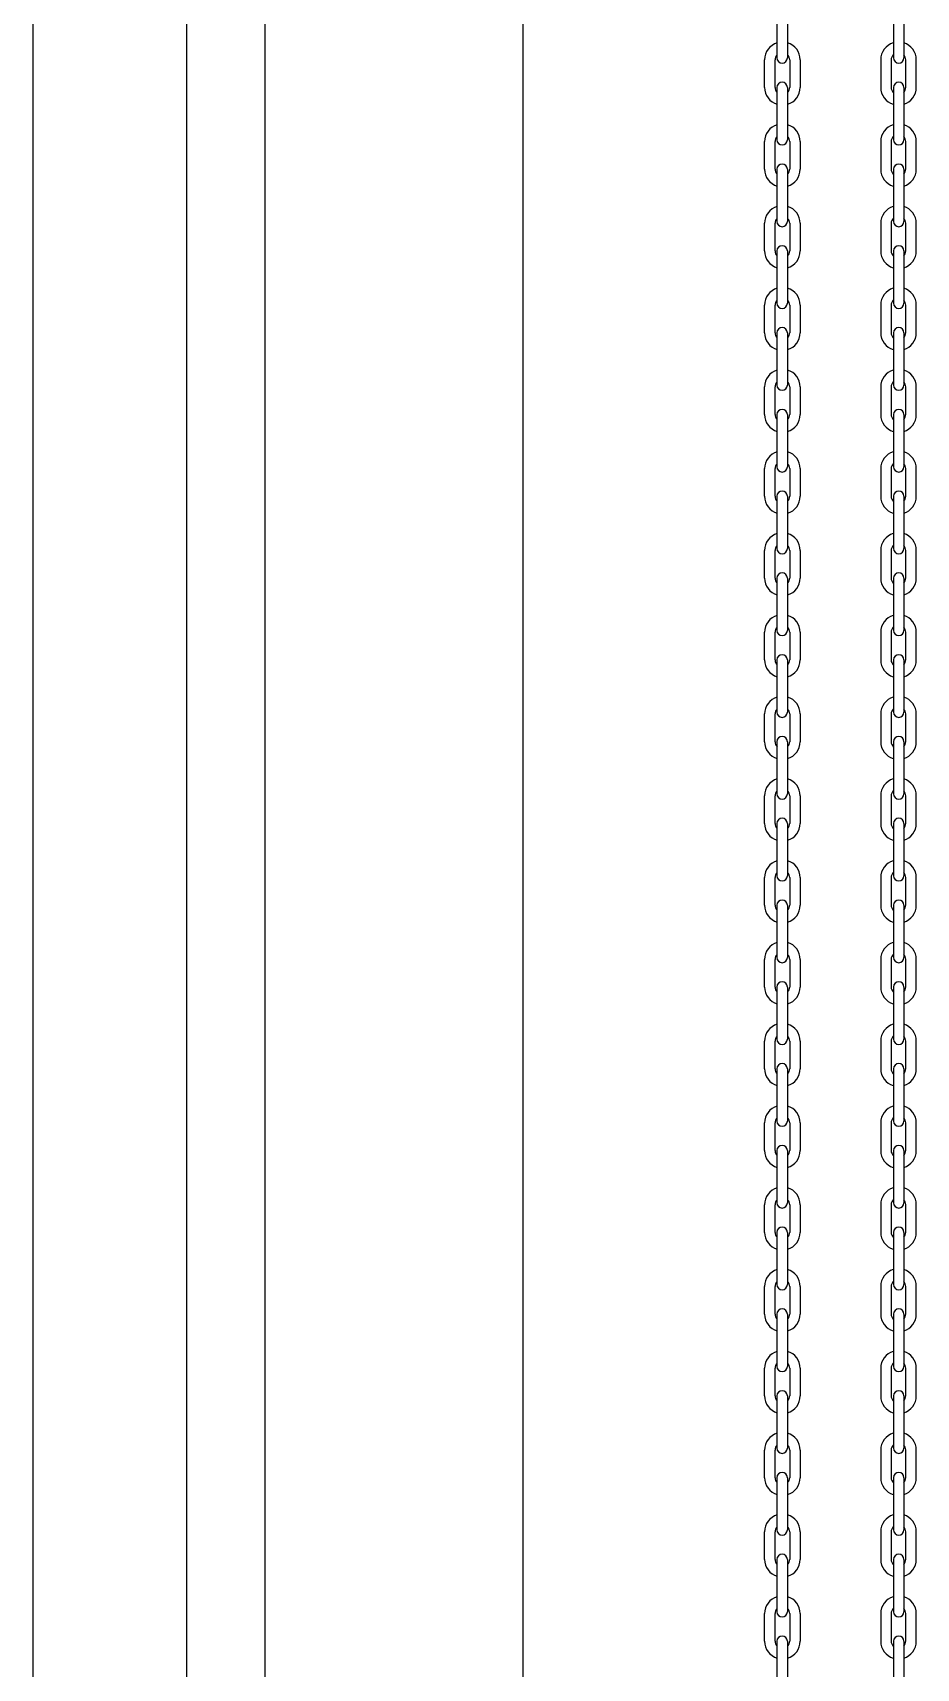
# Model space of a CAD drawing. Header units: millimetres. Extents: x 909 to 159266, y 137 to 21462.
# Drawn here: x 119184.4 to 119409.7, y 16256.3 to 16673.6 of the extents above; entities that cross this region are included whole.
import ezdxf

# ---------------------------------------------------------------- set-up
doc = ezdxf.new("R2010")
doc.units = ezdxf.units.MM
doc.header["$LTSCALE"] = 50
doc.header["$MEASUREMENT"] = 0
doc.layers.add('OHD Frame', color=2, linetype='Continuous')
doc.layers.add('OHD Track', color=4, linetype='Continuous')

msp = doc.modelspace()

# ---------------------------------------------------------------- linework, layer by layer
at = {"color": 7, "linetype": 'Continuous'}
for p, q in [((119374.13, 16680.49), (119374.13, 16667.15)), ((119376.8, 16680.49), (119376.8, 16667.15)), ((119403.88, 16680.49), (119403.88, 16667.15)), ((119406.55, 16680.49), (119406.55, 16667.15)), ((119371, 16659.62), (119371, 16666.69)), ((119373.67, 16659.62), (119373.67, 16666.69)), ((119377.4, 16666.69), (119377.4, 16659.62)), ((119380.07, 16666.69), (119380.07, 16659.62)), ((119400.61, 16666.69), (119400.61, 16659.62)), ((119403.28, 16666.69), (119403.28, 16659.62)), ((119407.01, 16659.62), (119407.01, 16666.69)), ((119409.68, 16659.62), (119409.68, 16666.69)), ((119374.13, 16659.62), (119374.13, 16646.29)), ((119376.8, 16659.62), (119376.8, 16646.29)), ((119403.88, 16659.62), (119403.88, 16646.29)), ((119406.55, 16659.62), (119406.55, 16646.29)), ((119371, 16638.75), (119371, 16645.82)), ((119373.67, 16638.75), (119373.67, 16645.82)), ((119377.4, 16645.82), (119377.4, 16638.75)), ((119380.07, 16645.82), (119380.07, 16638.75)), ((119400.61, 16645.82), (119400.61, 16638.75)), ((119403.28, 16645.82), (119403.28, 16638.75)), ((119407.01, 16638.75), (119407.01, 16645.82)), ((119409.68, 16638.75), (119409.68, 16645.82)), ((119374.13, 16638.75), (119374.13, 16625.42)), ((119376.8, 16638.75), (119376.8, 16625.42)), ((119403.88, 16638.75), (119403.88, 16625.42)), ((119406.55, 16638.75), (119406.55, 16625.42)), ((119371, 16617.89), (119371, 16624.95)), ((119373.67, 16617.89), (119373.67, 16624.95)), ((119377.4, 16624.95), (119377.4, 16617.89)), ((119380.07, 16624.95), (119380.07, 16617.89)), ((119400.61, 16624.95), (119400.61, 16617.89)), ((119403.28, 16624.95), (119403.28, 16617.89)), ((119407.01, 16617.89), (119407.01, 16624.95)), ((119409.68, 16617.89), (119409.68, 16624.95)), ((119374.13, 16617.89), (119374.13, 16604.55)), ((119376.8, 16617.89), (119376.8, 16604.55)), ((119403.88, 16617.89), (119403.88, 16604.55)), ((119406.55, 16617.89), (119406.55, 16604.55)), ((119371, 16597.02), (119371, 16604.09)), ((119373.67, 16597.02), (119373.67, 16604.09)), ((119377.4, 16604.09), (119377.4, 16597.02)), ((119380.07, 16604.09), (119380.07, 16597.02)), ((119400.61, 16604.09), (119400.61, 16597.02)), ((119403.28, 16604.09), (119403.28, 16597.02)), ((119407.01, 16597.02), (119407.01, 16604.09)), ((119409.68, 16597.02), (119409.68, 16604.09)), ((119374.13, 16597.02), (119374.13, 16583.69)), ((119376.8, 16597.02), (119376.8, 16583.69)), ((119403.88, 16597.02), (119403.88, 16583.69)), ((119406.55, 16597.02), (119406.55, 16583.69)), ((119371, 16576.15), (119371, 16583.22)), ((119373.67, 16576.15), (119373.67, 16583.22)), ((119377.4, 16583.22), (119377.4, 16576.15)), ((119380.07, 16583.22), (119380.07, 16576.15)), ((119400.61, 16583.22), (119400.61, 16576.15)), ((119403.28, 16583.22), (119403.28, 16576.15)), ((119407.01, 16576.15), (119407.01, 16583.22)), ((119409.68, 16576.15), (119409.68, 16583.22)), ((119374.13, 16576.15), (119374.13, 16562.82)), ((119376.8, 16576.15), (119376.8, 16562.82)), ((119403.88, 16576.15), (119403.88, 16562.82)), ((119406.55, 16576.15), (119406.55, 16562.82)), ((119371, 16555.29), (119371, 16562.35)), ((119373.67, 16555.29), (119373.67, 16562.35)), ((119377.4, 16562.35), (119377.4, 16555.29)), ((119380.07, 16562.35), (119380.07, 16555.29)), ((119400.61, 16562.35), (119400.61, 16555.29)), ((119403.28, 16562.35), (119403.28, 16555.29)), ((119407.01, 16555.29), (119407.01, 16562.35)), ((119409.68, 16555.29), (119409.68, 16562.35)), ((119374.13, 16555.29), (119374.13, 16541.95)), ((119376.8, 16555.29), (119376.8, 16541.95)), ((119403.88, 16555.29), (119403.88, 16541.95)), ((119406.55, 16555.29), (119406.55, 16541.95)), ((119371, 16534.42), (119371, 16541.49)), ((119373.67, 16534.42), (119373.67, 16541.49)), ((119377.4, 16541.49), (119377.4, 16534.42)), ((119380.07, 16541.49), (119380.07, 16534.42)), ((119400.61, 16541.49), (119400.61, 16534.42)), ((119403.28, 16541.49), (119403.28, 16534.42)), ((119407.01, 16534.42), (119407.01, 16541.49)), ((119409.68, 16534.42), (119409.68, 16541.49)), ((119374.13, 16534.42), (119374.13, 16521.09)), ((119376.8, 16534.42), (119376.8, 16521.09)), ((119403.88, 16534.42), (119403.88, 16521.09)), ((119406.55, 16534.42), (119406.55, 16521.09)), ((119371, 16513.55), (119371, 16520.62)), ((119373.67, 16513.55), (119373.67, 16520.62)), ((119377.4, 16520.62), (119377.4, 16513.55)), ((119380.07, 16520.62), (119380.07, 16513.55)), ((119400.61, 16520.62), (119400.61, 16513.55)), ((119403.28, 16520.62), (119403.28, 16513.55)), ((119407.01, 16513.55), (119407.01, 16520.62)), ((119409.68, 16513.55), (119409.68, 16520.62)), ((119374.13, 16513.55), (119374.13, 16500.22)), ((119376.8, 16513.55), (119376.8, 16500.22)), ((119403.88, 16513.55), (119403.88, 16500.22)), ((119406.55, 16513.55), (119406.55, 16500.22)), ((119371, 16492.69), (119371, 16499.75)), ((119373.67, 16492.69), (119373.67, 16499.75)), ((119377.4, 16499.75), (119377.4, 16492.69)), ((119380.07, 16499.75), (119380.07, 16492.69)), ((119400.61, 16499.75), (119400.61, 16492.69)), ((119403.28, 16499.75), (119403.28, 16492.69)), ((119407.01, 16492.69), (119407.01, 16499.75)), ((119409.68, 16492.69), (119409.68, 16499.75)), ((119374.13, 16492.69), (119374.13, 16479.35)), ((119376.8, 16492.69), (119376.8, 16479.35)), ((119403.88, 16492.69), (119403.88, 16479.35)), ((119406.55, 16492.69), (119406.55, 16479.35)), ((119371, 16471.82), (119371, 16478.89)), ((119373.67, 16471.82), (119373.67, 16478.89)), ((119377.4, 16478.89), (119377.4, 16471.82)), ((119380.07, 16478.89), (119380.07, 16471.82)), ((119400.61, 16478.89), (119400.61, 16471.82)), ((119403.28, 16478.89), (119403.28, 16471.82)), ((119407.01, 16471.82), (119407.01, 16478.89)), ((119409.68, 16471.82), (119409.68, 16478.89)), ((119374.13, 16471.82), (119374.13, 16458.49)), ((119376.8, 16471.82), (119376.8, 16458.49)), ((119403.88, 16471.82), (119403.88, 16458.49)), ((119406.55, 16471.82), (119406.55, 16458.49)), ((119371, 16450.95), (119371, 16458.02)), ((119373.67, 16450.95), (119373.67, 16458.02)), ((119377.4, 16458.02), (119377.4, 16450.95)), ((119380.07, 16458.02), (119380.07, 16450.95)), ((119400.61, 16458.02), (119400.61, 16450.95)), ((119403.28, 16458.02), (119403.28, 16450.95)), ((119407.01, 16450.95), (119407.01, 16458.02)), ((119409.68, 16450.95), (119409.68, 16458.02)), ((119374.13, 16450.95), (119374.13, 16437.62)), ((119376.8, 16450.95), (119376.8, 16437.62)), ((119403.88, 16450.95), (119403.88, 16437.62)), ((119406.55, 16450.95), (119406.55, 16437.62)), ((119371, 16430.09), (119371, 16437.15)), ((119373.67, 16430.09), (119373.67, 16437.15)), ((119377.4, 16437.15), (119377.4, 16430.09)), ((119380.07, 16437.15), (119380.07, 16430.09)), ((119400.61, 16437.15), (119400.61, 16430.09)), ((119403.28, 16437.15), (119403.28, 16430.09)), ((119407.01, 16430.09), (119407.01, 16437.15)), ((119409.68, 16430.09), (119409.68, 16437.15)), ((119374.13, 16430.09), (119374.13, 16416.75)), ((119376.8, 16430.09), (119376.8, 16416.75)), ((119403.88, 16430.09), (119403.88, 16416.75)), ((119406.55, 16430.09), (119406.55, 16416.75)), ((119371, 16409.22), (119371, 16416.29)), ((119373.67, 16409.22), (119373.67, 16416.29)), ((119377.4, 16416.29), (119377.4, 16409.22)), ((119380.07, 16416.29), (119380.07, 16409.22)), ((119400.61, 16416.29), (119400.61, 16409.22)), ((119403.28, 16416.29), (119403.28, 16409.22)), ((119407.01, 16409.22), (119407.01, 16416.29)), ((119409.68, 16409.22), (119409.68, 16416.29)), ((119374.13, 16409.22), (119374.13, 16395.89)), ((119376.8, 16409.22), (119376.8, 16395.89)), ((119403.88, 16409.22), (119403.88, 16395.89)), ((119406.55, 16409.22), (119406.55, 16395.89)), ((119371, 16388.35), (119371, 16395.42)), ((119373.67, 16388.35), (119373.67, 16395.42)), ((119377.4, 16395.42), (119377.4, 16388.35)), ((119380.07, 16395.42), (119380.07, 16388.35)), ((119400.61, 16395.42), (119400.61, 16388.35)), ((119403.28, 16395.42), (119403.28, 16388.35)), ((119407.01, 16388.35), (119407.01, 16395.42)), ((119409.68, 16388.35), (119409.68, 16395.42)), ((119374.13, 16388.35), (119374.13, 16375.02)), ((119376.8, 16388.35), (119376.8, 16375.02)), ((119403.88, 16388.35), (119403.88, 16375.02)), ((119406.55, 16388.35), (119406.55, 16375.02)), ((119371, 16367.49), (119371, 16374.55)), ((119373.67, 16367.49), (119373.67, 16374.55)), ((119377.4, 16374.55), (119377.4, 16367.49)), ((119380.07, 16374.55), (119380.07, 16367.49)), ((119400.61, 16374.55), (119400.61, 16367.49)), ((119403.28, 16374.55), (119403.28, 16367.49)), ((119407.01, 16367.49), (119407.01, 16374.55)), ((119409.68, 16367.49), (119409.68, 16374.55)), ((119374.13, 16367.49), (119374.13, 16354.15)), ((119376.8, 16367.49), (119376.8, 16354.15)), ((119403.88, 16367.49), (119403.88, 16354.15)), ((119406.55, 16367.49), (119406.55, 16354.15)), ((119371, 16346.62), (119371, 16353.69)), ((119373.67, 16346.62), (119373.67, 16353.69)), ((119377.4, 16353.69), (119377.4, 16346.62)), ((119380.07, 16353.69), (119380.07, 16346.62)), ((119400.61, 16353.69), (119400.61, 16346.62)), ((119403.28, 16353.69), (119403.28, 16346.62)), ((119407.01, 16346.62), (119407.01, 16353.69)), ((119409.68, 16346.62), (119409.68, 16353.69)), ((119374.13, 16346.62), (119374.13, 16333.29)), ((119376.8, 16346.62), (119376.8, 16333.29)), ((119403.88, 16346.62), (119403.88, 16333.29)), ((119406.55, 16346.62), (119406.55, 16333.29)), ((119371, 16325.75), (119371, 16332.82)), ((119373.67, 16325.75), (119373.67, 16332.82)), ((119377.4, 16332.82), (119377.4, 16325.75)), ((119380.07, 16332.82), (119380.07, 16325.75)), ((119400.61, 16332.82), (119400.61, 16325.75)), ((119403.28, 16332.82), (119403.28, 16325.75)), ((119407.01, 16325.75), (119407.01, 16332.82)), ((119409.68, 16325.75), (119409.68, 16332.82)), ((119374.13, 16325.75), (119374.13, 16312.42)), ((119376.8, 16325.75), (119376.8, 16312.42)), ((119403.88, 16325.75), (119403.88, 16312.42)), ((119406.55, 16325.75), (119406.55, 16312.42)), ((119371, 16304.89), (119371, 16311.95)), ((119373.67, 16304.89), (119373.67, 16311.95)), ((119377.4, 16311.95), (119377.4, 16304.89)), ((119380.07, 16311.95), (119380.07, 16304.89)), ((119400.61, 16311.95), (119400.61, 16304.89)), ((119403.28, 16311.95), (119403.28, 16304.89)), ((119407.01, 16304.89), (119407.01, 16311.95)), ((119409.68, 16304.89), (119409.68, 16311.95)), ((119374.13, 16304.89), (119374.13, 16291.55)), ((119376.8, 16304.89), (119376.8, 16291.55)), ((119403.88, 16304.89), (119403.88, 16291.55)), ((119406.55, 16304.89), (119406.55, 16291.55)), ((119371, 16284.02), (119371, 16291.09)), ((119373.67, 16284.02), (119373.67, 16291.09)), ((119377.4, 16291.09), (119377.4, 16284.02)), ((119380.07, 16291.09), (119380.07, 16284.02)), ((119400.61, 16291.09), (119400.61, 16284.02)), ((119403.28, 16291.09), (119403.28, 16284.02)), ((119407.01, 16284.02), (119407.01, 16291.09)), ((119409.68, 16284.02), (119409.68, 16291.09)), ((119374.13, 16284.02), (119374.13, 16270.69)), ((119376.8, 16284.02), (119376.8, 16270.69)), ((119403.88, 16284.02), (119403.88, 16270.69)), ((119406.55, 16284.02), (119406.55, 16270.69)), ((119371, 16263.15), (119371, 16270.22)), ((119373.67, 16263.15), (119373.67, 16270.22)), ((119377.4, 16270.22), (119377.4, 16263.15)), ((119380.07, 16270.22), (119380.07, 16263.15)), ((119400.61, 16270.22), (119400.61, 16263.15)), ((119403.28, 16270.22), (119403.28, 16263.15)), ((119407.01, 16263.15), (119407.01, 16270.22)), ((119409.68, 16263.15), (119409.68, 16270.22)), ((119374.13, 16263.15), (119374.13, 16249.82)), ((119376.8, 16263.15), (119376.8, 16249.82)), ((119403.88, 16263.15), (119403.88, 16249.82)), ((119406.55, 16263.15), (119406.55, 16249.82))]:
    msp.add_line(p, q, dxfattribs=at)
for centre, radius, start, end in [((119375.47, 16666.69), 4.47, 106.4768, 180), ((119375.6, 16666.69), 4.47, 0, 73.5232), ((119405.08, 16666.69), 4.47, 106.4768, 180), ((119405.21, 16666.69), 4.47, 0, 73.5232), ((119375.47, 16666.69), 1.8, 134.9422, 180), ((119375.47, 16667.15), 1.33, 180, 0), ((119375.6, 16666.69), 1.8, 0, 45.0578), ((119405.08, 16666.69), 1.8, 134.9422, 180), ((119405.21, 16667.15), 1.33, 180, 0), ((119405.21, 16666.69), 1.8, 0, 45.0578), ((119375.47, 16659.62), 1.33, 0, 180), ((119405.21, 16659.62), 1.33, 0, 180), ((119375.47, 16659.62), 4.47, 180, 253.5232), ((119375.47, 16659.62), 1.8, 180, 225.0578), ((119375.6, 16659.62), 4.47, 286.4768, 0), ((119375.6, 16659.62), 1.8, 314.9422, 0), ((119405.08, 16659.62), 4.47, 180, 253.5232), ((119405.08, 16659.62), 1.8, 180, 225.0578), ((119405.21, 16659.62), 4.47, 286.4768, 0), ((119405.21, 16659.62), 1.8, 314.9422, 0), ((119375.47, 16645.82), 4.47, 106.4768, 180), ((119375.6, 16645.82), 4.47, 0, 73.5232), ((119405.08, 16645.82), 4.47, 106.4768, 180), ((119405.21, 16645.82), 4.47, 0, 73.5232), ((119375.47, 16645.82), 1.8, 134.9422, 180), ((119375.47, 16646.29), 1.33, 180, 0), ((119375.6, 16645.82), 1.8, 0, 45.0578), ((119405.08, 16645.82), 1.8, 134.9422, 180), ((119405.21, 16646.29), 1.33, 180, 0), ((119405.21, 16645.82), 1.8, 0, 45.0578), ((119375.47, 16638.75), 1.33, 0, 180), ((119405.21, 16638.75), 1.33, 0, 180), ((119375.47, 16638.75), 4.47, 180, 253.5232), ((119375.47, 16638.75), 1.8, 180, 225.0578), ((119375.6, 16638.75), 4.47, 286.4768, 0), ((119375.6, 16638.75), 1.8, 314.9422, 0), ((119405.08, 16638.75), 4.47, 180, 253.5232), ((119405.08, 16638.75), 1.8, 180, 225.0578), ((119405.21, 16638.75), 4.47, 286.4768, 0), ((119405.21, 16638.75), 1.8, 314.9422, 0), ((119375.47, 16624.95), 4.47, 106.4768, 180), ((119375.6, 16624.95), 4.47, 0, 73.5232), ((119405.08, 16624.95), 4.47, 106.4768, 180), ((119405.21, 16624.95), 4.47, 0, 73.5232), ((119375.47, 16624.95), 1.8, 134.9422, 180), ((119375.47, 16625.42), 1.33, 180, 0), ((119375.6, 16624.95), 1.8, 0, 45.0578), ((119405.08, 16624.95), 1.8, 134.9422, 180), ((119405.21, 16625.42), 1.33, 180, 0), ((119405.21, 16624.95), 1.8, 0, 45.0578), ((119375.47, 16617.89), 1.33, 0, 180), ((119405.21, 16617.89), 1.33, 0, 180), ((119375.47, 16617.89), 4.47, 180, 253.5232), ((119375.47, 16617.89), 1.8, 180, 225.0578), ((119375.6, 16617.89), 4.47, 286.4768, 0), ((119375.6, 16617.89), 1.8, 314.9422, 0), ((119405.08, 16617.89), 4.47, 180, 253.5232), ((119405.08, 16617.89), 1.8, 180, 225.0578), ((119405.21, 16617.89), 4.47, 286.4768, 0), ((119405.21, 16617.89), 1.8, 314.9422, 0), ((119375.47, 16604.09), 4.47, 106.4768, 180), ((119375.6, 16604.09), 4.47, 0, 73.5232), ((119405.08, 16604.09), 4.47, 106.4768, 180), ((119405.21, 16604.09), 4.47, 0, 73.5232), ((119375.47, 16604.09), 1.8, 134.9422, 180), ((119375.47, 16604.55), 1.33, 180, 0), ((119375.6, 16604.09), 1.8, 0, 45.0578), ((119405.08, 16604.09), 1.8, 134.9422, 180), ((119405.21, 16604.55), 1.33, 180, 0), ((119405.21, 16604.09), 1.8, 0, 45.0578), ((119375.47, 16597.02), 1.33, 0, 180), ((119405.21, 16597.02), 1.33, 0, 180), ((119375.47, 16597.02), 4.47, 180, 253.5232), ((119375.47, 16597.02), 1.8, 180, 225.0578), ((119375.6, 16597.02), 4.47, 286.4768, 0), ((119375.6, 16597.02), 1.8, 314.9422, 0), ((119405.08, 16597.02), 4.47, 180, 253.5232), ((119405.08, 16597.02), 1.8, 180, 225.0578), ((119405.21, 16597.02), 4.47, 286.4768, 0), ((119405.21, 16597.02), 1.8, 314.9422, 0), ((119375.47, 16583.22), 4.47, 106.4768, 180), ((119375.6, 16583.22), 4.47, 0, 73.5232), ((119405.08, 16583.22), 4.47, 106.4768, 180), ((119405.21, 16583.22), 4.47, 0, 73.5232), ((119375.47, 16583.22), 1.8, 134.9422, 180), ((119375.47, 16583.69), 1.33, 180, 0), ((119375.6, 16583.22), 1.8, 0, 45.0578), ((119405.08, 16583.22), 1.8, 134.9422, 180), ((119405.21, 16583.69), 1.33, 180, 0), ((119405.21, 16583.22), 1.8, 0, 45.0578), ((119375.47, 16576.15), 1.33, 0, 180), ((119405.21, 16576.15), 1.33, 0, 180), ((119375.47, 16576.15), 4.47, 180, 253.5232), ((119375.47, 16576.15), 1.8, 180, 225.0578), ((119375.6, 16576.15), 4.47, 286.4768, 0), ((119375.6, 16576.15), 1.8, 314.9422, 0), ((119405.08, 16576.15), 4.47, 180, 253.5232), ((119405.08, 16576.15), 1.8, 180, 225.0578), ((119405.21, 16576.15), 4.47, 286.4768, 0), ((119405.21, 16576.15), 1.8, 314.9422, 0), ((119375.47, 16562.35), 4.47, 106.4768, 180), ((119375.6, 16562.35), 4.47, 0, 73.5232), ((119405.08, 16562.35), 4.47, 106.4768, 180), ((119405.21, 16562.35), 4.47, 0, 73.5232), ((119375.47, 16562.35), 1.8, 134.9422, 180), ((119375.47, 16562.82), 1.33, 180, 0), ((119375.6, 16562.35), 1.8, 0, 45.0578), ((119405.08, 16562.35), 1.8, 134.9422, 180), ((119405.21, 16562.82), 1.33, 180, 0), ((119405.21, 16562.35), 1.8, 0, 45.0578), ((119375.47, 16555.29), 1.33, 0, 180), ((119405.21, 16555.29), 1.33, 0, 180), ((119375.47, 16555.29), 4.47, 180, 253.5232), ((119375.47, 16555.29), 1.8, 180, 225.0578), ((119375.6, 16555.29), 4.47, 286.4768, 0), ((119375.6, 16555.29), 1.8, 314.9422, 0), ((119405.08, 16555.29), 4.47, 180, 253.5232), ((119405.08, 16555.29), 1.8, 180, 225.0578), ((119405.21, 16555.29), 4.47, 286.4768, 0), ((119405.21, 16555.29), 1.8, 314.9422, 0), ((119375.47, 16541.49), 4.47, 106.4768, 180), ((119375.6, 16541.49), 4.47, 0, 73.5232), ((119405.08, 16541.49), 4.47, 106.4768, 180), ((119405.21, 16541.49), 4.47, 0, 73.5232), ((119375.47, 16541.49), 1.8, 134.9422, 180), ((119375.47, 16541.95), 1.33, 180, 0), ((119375.6, 16541.49), 1.8, 0, 45.0578), ((119405.08, 16541.49), 1.8, 134.9422, 180), ((119405.21, 16541.95), 1.33, 180, 0), ((119405.21, 16541.49), 1.8, 0, 45.0578), ((119375.47, 16534.42), 1.33, 0, 180), ((119405.21, 16534.42), 1.33, 0, 180), ((119375.47, 16534.42), 4.47, 180, 253.5232), ((119375.47, 16534.42), 1.8, 180, 225.0578), ((119375.6, 16534.42), 4.47, 286.4768, 0), ((119375.6, 16534.42), 1.8, 314.9422, 0), ((119405.08, 16534.42), 4.47, 180, 253.5232), ((119405.08, 16534.42), 1.8, 180, 225.0578), ((119405.21, 16534.42), 4.47, 286.4768, 0), ((119405.21, 16534.42), 1.8, 314.9422, 0), ((119375.47, 16520.62), 4.47, 106.4768, 180), ((119375.6, 16520.62), 4.47, 0, 73.5232), ((119405.08, 16520.62), 4.47, 106.4768, 180), ((119405.21, 16520.62), 4.47, 0, 73.5232), ((119375.47, 16520.62), 1.8, 134.9422, 180), ((119375.47, 16521.09), 1.33, 180, 0), ((119375.6, 16520.62), 1.8, 0, 45.0578), ((119405.08, 16520.62), 1.8, 134.9422, 180), ((119405.21, 16521.09), 1.33, 180, 0), ((119405.21, 16520.62), 1.8, 0, 45.0578), ((119375.47, 16513.55), 1.33, 0, 180), ((119405.21, 16513.55), 1.33, 0, 180), ((119375.47, 16513.54), 4.47, 180, 253.5232), ((119375.47, 16513.55), 1.8, 180, 225.0578), ((119375.47, 16513.54), 1.8, 180, 225.0578), ((119375.6, 16513.55), 1.8, 314.9422, 0), ((119375.6, 16513.54), 4.47, 286.4768, 0), ((119405.08, 16513.54), 4.47, 180, 253.5232), ((119405.08, 16513.55), 1.8, 180, 225.0578), ((119405.08, 16513.54), 1.8, 180, 225.0578), ((119405.21, 16513.54), 4.47, 286.4768, 0), ((119405.21, 16513.55), 1.8, 314.9422, 0), ((119375.47, 16499.75), 4.47, 106.4768, 180), ((119375.6, 16499.75), 4.47, 0, 73.5232), ((119405.08, 16499.75), 4.47, 106.4768, 180), ((119405.21, 16499.75), 4.47, 0, 73.5232), ((119375.47, 16499.75), 1.8, 134.9422, 180), ((119375.47, 16500.22), 1.33, 180, 0), ((119375.6, 16499.75), 1.8, 0, 45.0578), ((119405.08, 16499.75), 1.8, 134.9422, 180), ((119405.21, 16500.22), 1.33, 180, 0), ((119405.21, 16499.75), 1.8, 0, 45.0578), ((119375.47, 16492.69), 1.33, 0, 180), ((119405.21, 16492.69), 1.33, 0, 180), ((119375.47, 16492.67), 4.47, 180, 253.5232), ((119375.47, 16492.69), 1.8, 180, 225.0578), ((119375.47, 16492.67), 1.8, 180, 225.0578), ((119375.6, 16492.69), 1.8, 314.9422, 0), ((119375.6, 16492.67), 4.47, 286.4768, 0), ((119405.08, 16492.67), 4.47, 180, 253.5232), ((119405.08, 16492.69), 1.8, 180, 225.0578), ((119405.08, 16492.67), 1.8, 180, 225.0578), ((119405.21, 16492.67), 4.47, 286.4768, 0), ((119405.21, 16492.69), 1.8, 314.9422, 0), ((119375.47, 16478.89), 4.47, 106.4768, 180), ((119375.6, 16478.89), 4.47, 0, 73.5232), ((119405.08, 16478.89), 4.47, 106.4768, 180), ((119405.21, 16478.89), 4.47, 0, 73.5232), ((119375.47, 16478.89), 1.8, 134.9422, 180), ((119375.47, 16479.35), 1.33, 180, 0), ((119375.6, 16478.89), 1.8, 0, 45.0578), ((119405.08, 16478.89), 1.8, 134.9422, 180), ((119405.21, 16479.35), 1.33, 180, 0), ((119405.21, 16478.89), 1.8, 0, 45.0578), ((119375.47, 16471.82), 1.33, 0, 180), ((119405.21, 16471.82), 1.33, 0, 180), ((119375.47, 16471.82), 4.47, 180, 253.5232), ((119375.47, 16471.82), 1.8, 180, 225.0578), ((119375.6, 16471.82), 4.47, 286.4768, 0), ((119375.6, 16471.82), 1.8, 314.9422, 0), ((119405.08, 16471.82), 4.47, 180, 253.5232), ((119405.08, 16471.82), 1.8, 180, 225.0578), ((119405.21, 16471.82), 4.47, 286.4768, 0), ((119405.21, 16471.82), 1.8, 314.9422, 0), ((119375.47, 16458.02), 4.47, 106.4768, 180), ((119375.6, 16458.02), 4.47, 0, 73.5232), ((119405.08, 16458.02), 4.47, 106.4768, 180), ((119405.21, 16458.02), 4.47, 0, 73.5232), ((119375.47, 16458.02), 1.8, 134.9422, 180), ((119375.47, 16458.49), 1.33, 180, 0), ((119375.6, 16458.02), 1.8, 0, 45.0578), ((119405.08, 16458.02), 1.8, 134.9422, 180), ((119405.21, 16458.49), 1.33, 180, 0), ((119405.21, 16458.02), 1.8, 0, 45.0578), ((119375.47, 16450.95), 1.33, 0, 180), ((119405.21, 16450.95), 1.33, 0, 180), ((119375.47, 16450.95), 4.47, 180, 253.5232), ((119375.47, 16450.95), 1.8, 180, 225.0578), ((119375.6, 16450.95), 4.47, 286.4768, 0), ((119375.6, 16450.95), 1.8, 314.9422, 0), ((119405.08, 16450.95), 4.47, 180, 253.5232), ((119405.08, 16450.95), 1.8, 180, 225.0578), ((119405.21, 16450.95), 4.47, 286.4768, 0), ((119405.21, 16450.95), 1.8, 314.9422, 0), ((119375.47, 16437.15), 4.47, 106.4768, 180), ((119375.6, 16437.15), 4.47, 0, 73.5232), ((119405.08, 16437.15), 4.47, 106.4768, 180), ((119405.21, 16437.15), 4.47, 0, 73.5232), ((119375.47, 16437.15), 1.8, 134.9422, 180), ((119375.47, 16437.62), 1.33, 180, 0), ((119375.6, 16437.15), 1.8, 0, 45.0578), ((119405.08, 16437.15), 1.8, 134.9422, 180), ((119405.21, 16437.62), 1.33, 180, 0), ((119405.21, 16437.15), 1.8, 0, 45.0578), ((119375.47, 16430.09), 1.33, 0, 180), ((119405.21, 16430.09), 1.33, 0, 180), ((119375.47, 16430.09), 4.47, 180, 253.5232), ((119375.47, 16430.09), 1.8, 180, 225.0578), ((119375.6, 16430.09), 4.47, 286.4768, 0), ((119375.6, 16430.09), 1.8, 314.9422, 0), ((119405.08, 16430.09), 4.47, 180, 253.5232), ((119405.08, 16430.09), 1.8, 180, 225.0578), ((119405.21, 16430.09), 4.47, 286.4768, 0), ((119405.21, 16430.09), 1.8, 314.9422, 0), ((119375.47, 16416.29), 4.47, 106.4768, 180), ((119375.6, 16416.29), 4.47, 0, 73.5232), ((119405.08, 16416.29), 4.47, 106.4768, 180), ((119405.21, 16416.29), 4.47, 0, 73.5232), ((119375.47, 16416.29), 1.8, 134.9422, 180), ((119375.47, 16416.75), 1.33, 180, 0), ((119375.6, 16416.29), 1.8, 0, 45.0578), ((119405.08, 16416.29), 1.8, 134.9422, 180), ((119405.21, 16416.75), 1.33, 180, 0), ((119405.21, 16416.29), 1.8, 0, 45.0578), ((119375.47, 16409.22), 1.33, 0, 180), ((119405.21, 16409.22), 1.33, 0, 180), ((119375.47, 16409.22), 4.47, 180, 253.5232), ((119375.47, 16409.22), 1.8, 180, 225.0578), ((119375.6, 16409.22), 4.47, 286.4768, 0), ((119375.6, 16409.22), 1.8, 314.9422, 0), ((119405.08, 16409.22), 4.47, 180, 253.5232), ((119405.08, 16409.22), 1.8, 180, 225.0578), ((119405.21, 16409.22), 4.47, 286.4768, 0), ((119405.21, 16409.22), 1.8, 314.9422, 0), ((119375.47, 16395.42), 4.47, 106.4768, 180), ((119375.6, 16395.42), 4.47, 0, 73.5232), ((119405.08, 16395.42), 4.47, 106.4768, 180), ((119405.21, 16395.42), 4.47, 0, 73.5232), ((119375.47, 16395.42), 1.8, 134.9422, 180), ((119375.47, 16395.89), 1.33, 180, 0), ((119375.6, 16395.42), 1.8, 0, 45.0578), ((119405.08, 16395.42), 1.8, 134.9422, 180), ((119405.21, 16395.89), 1.33, 180, 0), ((119405.21, 16395.42), 1.8, 0, 45.0578), ((119375.47, 16388.35), 1.33, 0, 180), ((119405.21, 16388.35), 1.33, 0, 180), ((119375.47, 16388.34), 4.47, 180, 253.5232), ((119375.47, 16388.35), 1.8, 180, 225.0578), ((119375.47, 16388.34), 1.8, 180, 225.0578), ((119375.6, 16388.35), 1.8, 314.9422, 0), ((119375.6, 16388.34), 4.47, 286.4768, 0), ((119405.08, 16388.34), 4.47, 180, 253.5232), ((119405.08, 16388.35), 1.8, 180, 225.0578), ((119405.08, 16388.34), 1.8, 180, 225.0578), ((119405.21, 16388.34), 4.47, 286.4768, 0), ((119405.21, 16388.35), 1.8, 314.9422, 0), ((119375.47, 16374.55), 4.47, 106.4768, 180), ((119375.6, 16374.55), 4.47, 0, 73.5232), ((119405.08, 16374.55), 4.47, 106.4768, 180), ((119405.21, 16374.55), 4.47, 0, 73.5232), ((119375.47, 16374.55), 1.8, 134.9422, 180), ((119375.47, 16375.02), 1.33, 180, 0), ((119375.6, 16374.55), 1.8, 0, 45.0578), ((119405.08, 16374.55), 1.8, 134.9422, 180), ((119405.21, 16375.02), 1.33, 180, 0), ((119405.21, 16374.55), 1.8, 0, 45.0578), ((119375.47, 16367.49), 1.33, 0, 180), ((119405.21, 16367.49), 1.33, 0, 180), ((119375.47, 16367.49), 4.47, 180, 253.5232), ((119375.47, 16367.49), 1.8, 180, 225.0578), ((119375.6, 16367.49), 4.47, 286.4768, 0), ((119375.6, 16367.49), 1.8, 314.9422, 0), ((119405.08, 16367.49), 4.47, 180, 253.5232), ((119405.08, 16367.49), 1.8, 180, 225.0578), ((119405.21, 16367.49), 4.47, 286.4768, 0), ((119405.21, 16367.49), 1.8, 314.9422, 0), ((119375.47, 16353.69), 4.47, 106.4768, 180), ((119375.6, 16353.69), 4.47, 0, 73.5232), ((119405.08, 16353.69), 4.47, 106.4768, 180), ((119405.21, 16353.69), 4.47, 0, 73.5232), ((119375.47, 16353.69), 1.8, 134.9422, 180), ((119375.47, 16354.15), 1.33, 180, 0), ((119375.6, 16353.69), 1.8, 0, 45.0578), ((119405.08, 16353.69), 1.8, 134.9422, 180), ((119405.21, 16354.15), 1.33, 180, 0), ((119405.21, 16353.69), 1.8, 0, 45.0578), ((119375.47, 16346.62), 1.33, 0, 180), ((119405.21, 16346.62), 1.33, 0, 180), ((119375.47, 16346.62), 4.47, 180, 253.5232), ((119375.47, 16346.62), 1.8, 180, 225.0578), ((119375.6, 16346.62), 4.47, 286.4768, 0), ((119375.6, 16346.62), 1.8, 314.9422, 0), ((119405.08, 16346.62), 4.47, 180, 253.5232), ((119405.08, 16346.62), 1.8, 180, 225.0578), ((119405.21, 16346.62), 4.47, 286.4768, 0), ((119405.21, 16346.62), 1.8, 314.9422, 0), ((119375.47, 16332.82), 4.47, 106.4768, 180), ((119375.6, 16332.82), 4.47, 0, 73.5232), ((119405.08, 16332.82), 4.47, 106.4768, 180), ((119405.21, 16332.82), 4.47, 0, 73.5232), ((119375.47, 16332.82), 1.8, 134.9422, 180), ((119375.47, 16333.29), 1.33, 180, 0), ((119375.6, 16332.82), 1.8, 0, 45.0578), ((119405.08, 16332.82), 1.8, 134.9422, 180), ((119405.21, 16333.29), 1.33, 180, 0), ((119405.21, 16332.82), 1.8, 0, 45.0578), ((119375.47, 16325.75), 1.33, 0, 180), ((119405.21, 16325.75), 1.33, 0, 180), ((119375.47, 16325.75), 4.47, 180, 253.5232), ((119375.47, 16325.75), 1.8, 180, 225.0578), ((119375.6, 16325.75), 4.47, 286.4768, 0), ((119375.6, 16325.75), 1.8, 314.9422, 0), ((119405.08, 16325.75), 4.47, 180, 253.5232), ((119405.08, 16325.75), 1.8, 180, 225.0578), ((119405.21, 16325.75), 4.47, 286.4768, 0), ((119405.21, 16325.75), 1.8, 314.9422, 0), ((119375.47, 16311.95), 4.47, 106.4768, 180), ((119375.6, 16311.95), 4.47, 0, 73.5232), ((119405.08, 16311.95), 4.47, 106.4768, 180), ((119405.21, 16311.95), 4.47, 0, 73.5232), ((119375.47, 16311.95), 1.8, 134.9422, 180), ((119375.47, 16312.42), 1.33, 180, 0), ((119375.6, 16311.95), 1.8, 0, 45.0578), ((119405.08, 16311.95), 1.8, 134.9422, 180), ((119405.21, 16312.42), 1.33, 180, 0), ((119405.21, 16311.95), 1.8, 0, 45.0578), ((119375.47, 16304.89), 1.33, 0, 180), ((119405.21, 16304.89), 1.33, 0, 180), ((119375.47, 16304.89), 4.47, 180, 253.5232), ((119375.47, 16304.89), 1.8, 180, 225.0578), ((119375.6, 16304.89), 4.47, 286.4768, 0), ((119375.6, 16304.89), 1.8, 314.9422, 0), ((119405.08, 16304.89), 4.47, 180, 253.5232), ((119405.08, 16304.89), 1.8, 180, 225.0578), ((119405.21, 16304.89), 4.47, 286.4768, 0), ((119405.21, 16304.89), 1.8, 314.9422, 0), ((119375.47, 16291.09), 4.47, 106.4768, 180), ((119375.6, 16291.09), 4.47, 0, 73.5232), ((119405.08, 16291.09), 4.47, 106.4768, 180), ((119405.21, 16291.09), 4.47, 0, 73.5232), ((119375.47, 16291.09), 1.8, 134.9422, 180), ((119375.47, 16291.55), 1.33, 180, 0), ((119375.6, 16291.09), 1.8, 0, 45.0578), ((119405.08, 16291.09), 1.8, 134.9422, 180), ((119405.21, 16291.55), 1.33, 180, 0), ((119405.21, 16291.09), 1.8, 0, 45.0578), ((119375.47, 16284.02), 1.33, 0, 180), ((119405.21, 16284.02), 1.33, 0, 180), ((119375.47, 16284.02), 4.47, 180, 253.5232), ((119375.47, 16284.02), 1.8, 180, 225.0578), ((119375.6, 16284.02), 4.47, 286.4768, 0), ((119375.6, 16284.02), 1.8, 314.9422, 0), ((119405.08, 16284.02), 4.47, 180, 253.5232), ((119405.08, 16284.02), 1.8, 180, 225.0578), ((119405.21, 16284.02), 4.47, 286.4768, 0), ((119405.21, 16284.02), 1.8, 314.9422, 0), ((119375.47, 16270.22), 4.47, 106.4768, 180), ((119375.6, 16270.22), 4.47, 0, 73.5232), ((119405.08, 16270.22), 4.47, 106.4768, 180), ((119405.21, 16270.22), 4.47, 0, 73.5232), ((119375.47, 16270.22), 1.8, 134.9422, 180), ((119375.47, 16270.69), 1.33, 180, 0), ((119375.6, 16270.22), 1.8, 0, 45.0578), ((119405.08, 16270.22), 1.8, 134.9422, 180), ((119405.21, 16270.69), 1.33, 180, 0), ((119405.21, 16270.22), 1.8, 0, 45.0578), ((119375.47, 16263.15), 1.33, 0, 180), ((119405.21, 16263.15), 1.33, 0, 180), ((119375.47, 16263.15), 4.47, 180, 253.5232), ((119375.47, 16263.15), 1.8, 180, 225.0578), ((119375.6, 16263.15), 4.47, 286.4768, 0), ((119375.6, 16263.15), 1.8, 314.9422, 0), ((119405.08, 16263.15), 4.47, 180, 253.5232), ((119405.08, 16263.15), 1.8, 180, 225.0578), ((119405.21, 16263.15), 4.47, 286.4768, 0), ((119405.21, 16263.15), 1.8, 314.9422, 0)]:
    msp.add_arc(centre, radius, start, end, dxfattribs=at)
at = {"layer": 'OHD Frame'}
for p, q in [((119184.35, 18748.56), (119184.35, 14798.56)), ((119309.35, 18748.56), (119309.35, 10273.56))]:
    msp.add_line(p, q, dxfattribs=at)
at = {"layer": 'OHD Track'}
for p, q in [((119223.65, 10273.56), (119223.65, 18479.9)), ((119243.65, 10273.56), (119243.65, 18479.9))]:
    msp.add_line(p, q, dxfattribs=at)

doc.saveas('drawing.dxf')
